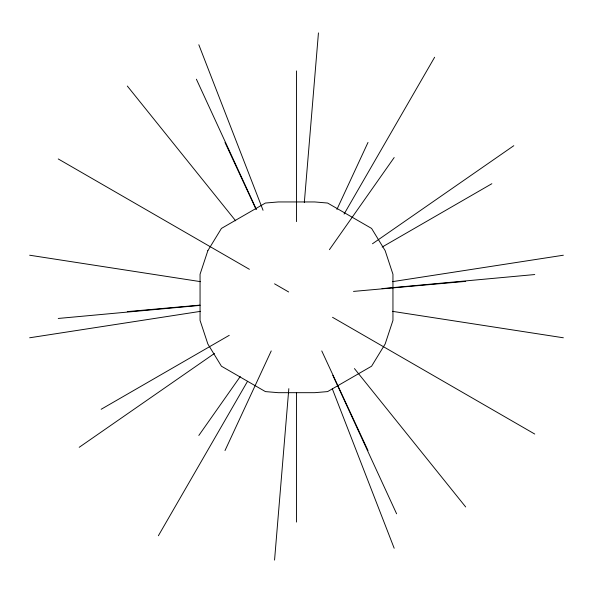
<?xml version="1.0" encoding="UTF-8"?>
<svg xmlns="http://www.w3.org/2000/svg" width="593" height="593" viewBox="0 0 593 593"><rect width="100%" height="100%" fill="white"/><g stroke="black" fill="none" stroke-linecap="round" stroke-linejoin="round"><path stroke-width="0.89" d="M274.552 560.088L288.828 388.667M304.328 202.495L318.448 32.911M224.999 450.561L271.238 350.923M336.913 209.418L368.001 142.439M158.368 535.753L247.533 381.321M344.081 214.08L434.632 57.247M198.825 435.455L240.232 376.555M329.411 249.675L394.175 157.545M79.203 447.307L214.444 353.45M372.478 243.767L513.797 145.693M101.151 409.281L229.246 335.327M382.166 247.044L491.849 183.719M29.65 337.78L200.545 311.347M392.455 281.653L563.35 255.22M58.255 318.456L199.915 305.402M382.048 288.621L534.745 274.544M127.325 311.614L199.96 305.121M353.502 291.408L465.675 281.386M29.65 255.22L200.545 281.653M392.455 311.347L563.35 337.78M58.255 158.954L249.394 269.304M274.552 283.825L288.658 291.971M332.54 317.307L534.745 434.046M127.325 86.044L235.666 220.818M354.436 368.572L465.675 506.956M224.999 142.439L256.087 209.418M321.762 350.923L368.001 450.561M196.387 79.203L256.302 209.247M332.836 375.362L396.613 513.797M198.825 44.757L263.047 210.285M332.295 388.749L394.175 548.243M296.5 70.93L296.5 221.619M296.5 392.648L296.5 522.07M207.854 250.654L200.056 274.255L200.056 320.383L207.854 343.984L221.426 366.2L265.405 391.595L278.325 392.685L314.69 392.685L327.61 391.595L371.589 366.2L385.161 343.984L392.951 320.383L392.951 274.255L385.161 250.654L371.589 228.431L327.61 203.043L314.69 201.946L278.325 201.946L265.405 203.043L221.426 228.431L207.854 250.654"/></g></svg>
